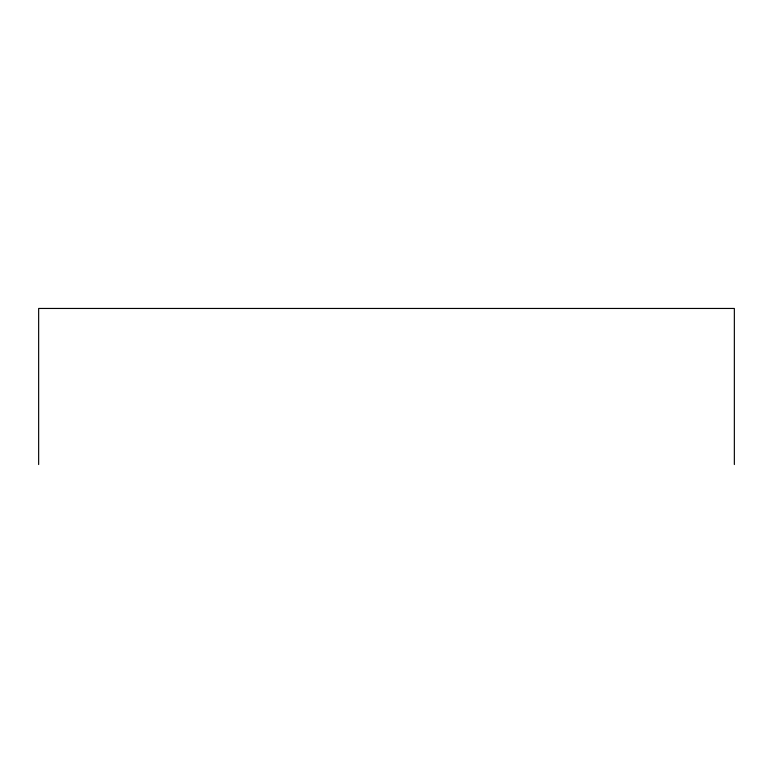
<?xml version="1.0" encoding="UTF-8"?>
<svg xmlns="http://www.w3.org/2000/svg" width="773" height="773" viewBox="0 0 773 773"><rect width="100%" height="100%" fill="white"/><g stroke="black" fill="none" stroke-linecap="round" stroke-linejoin="round"><path stroke-width="1.16" d="M734.35 464.544L734.35 308.456L38.65 308.456L38.65 464.544"/></g></svg>
